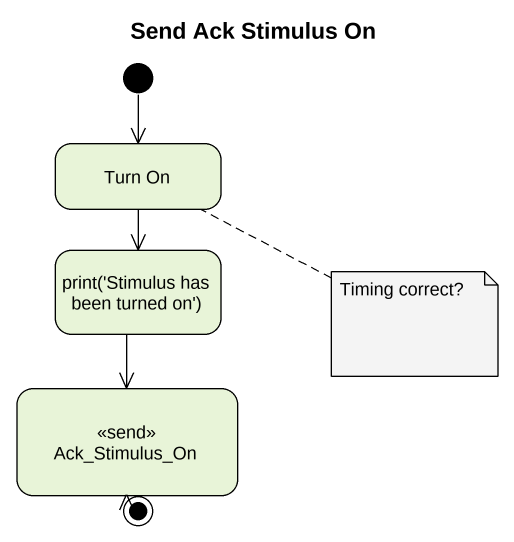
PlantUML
@startuml
title Send Ack Stimulus On
hide empty description
state "Turn On" as Turn_On
state "print('Stimulus has been turned on')" as print_Stimulus_has_been
state Ack_Stimulus_On <<send>>
[*] --> Turn_On
Turn_On --> print_Stimulus_has_been
print_Stimulus_has_been --> Ack_Stimulus_On
Ack_Stimulus_On --> [*]
note right of Turn_On : Timing correct?
@enduml
